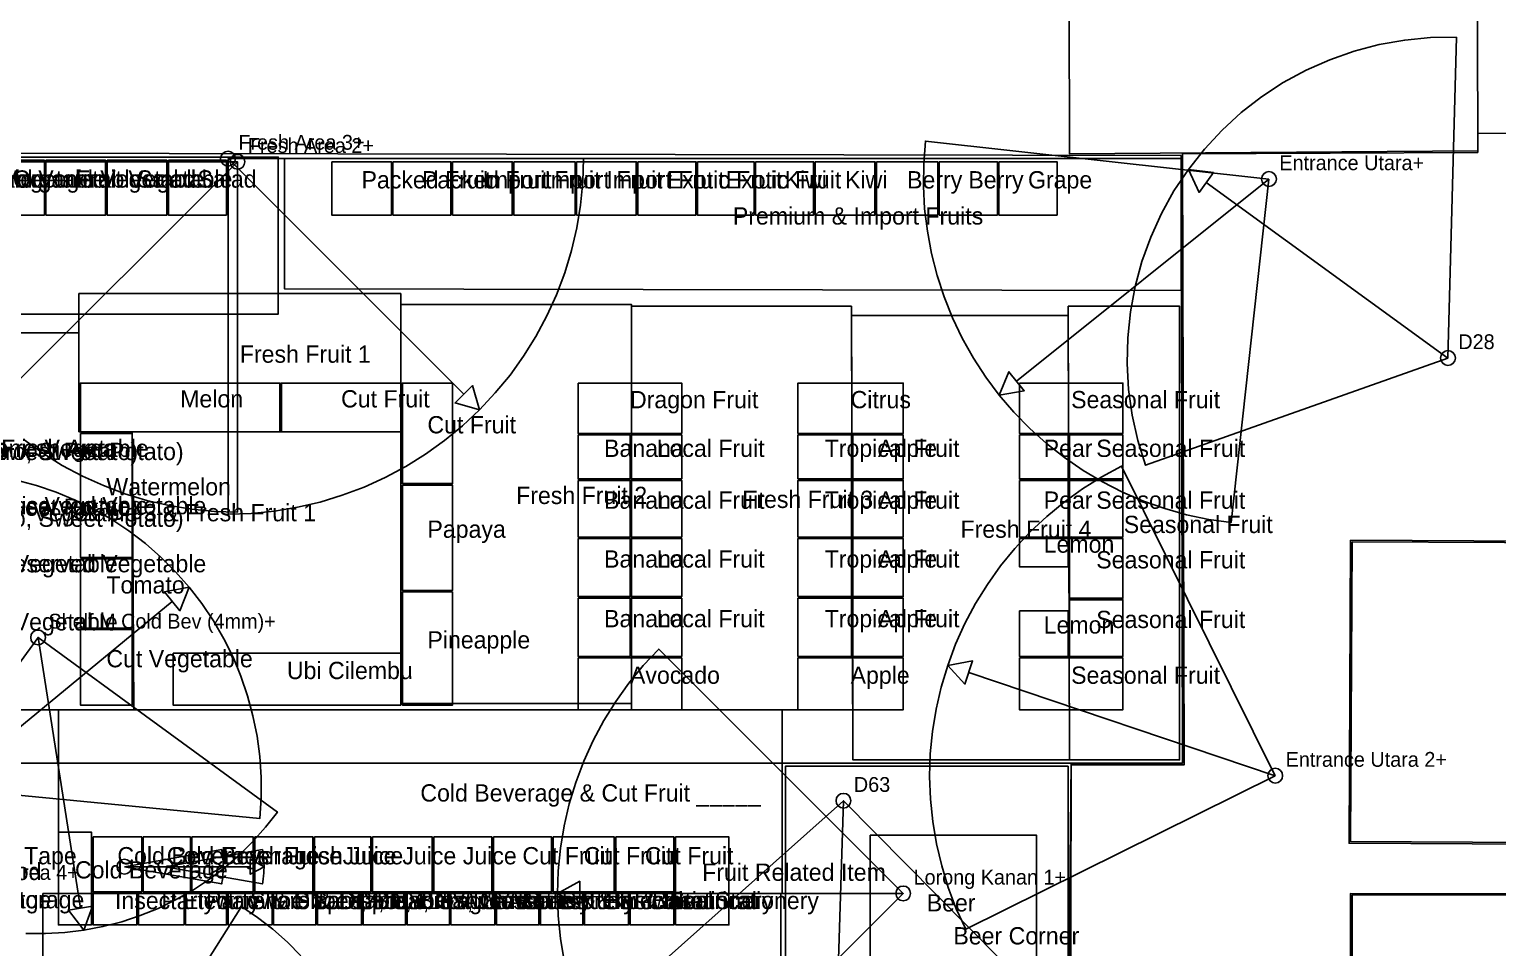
# Model space of a CAD drawing. Header units: metres. Extents: x 0 to 119, y 0 to 107.
# Drawn here: x 48 to 77.74, y 69.43 to 88.03 of the extents above; entities that cross this region are included whole.
import ezdxf

# ---------------------------------------------------------------- set-up
doc = ezdxf.new("R2010")
doc.units = ezdxf.units.M
for name, color, linetype, true_color in [('CAMERA_RANGE', 7, 'Continuous', 0x07c1ff), ('CAMERAS', 7, 'Continuous', 0x99d334), ('CAMERAS_PLANNED', 7, 'Continuous', 0xf8bd38), ('LABELS', 7, 'Continuous', 0xffffff), ('SHELVES', 7, 'Continuous', 0xb8a394), ('ZONES', 7, 'Continuous', 0xf8bd38)]:
    doc.layers.add(name, color=color, linetype=linetype, true_color=true_color)

msp = doc.modelspace()

# ---------------------------------------------------------------- linework, layer by layer
at = {"layer": 'CAMERA_RANGE', "color": 2}
for p, q in [((52.216, 85.351), (47.513, 80.649)), ((52.025, 85.415), (56.798, 80.642)), ((73.108, 85.001), (67.996, 80.906)), ((76.733, 81.376), (71.839, 84.932)), ((46.301, 72.663), (50.892, 76.448)), ((48.177, 75.716), (49.036, 70.233)), ((73.235, 72.917), (67.028, 75.007)), ((64.49, 72.409), (64.307, 66.561)), ((49.926, 71.073), (51.646, 71.073)), ((50.753, 71.073), (52.473, 71.073)), ((65.699, 70.532), (59.149, 70.532))]:
    msp.add_line(p, q, dxfattribs=at)
for points in [[(76.733, 81.376), (76.904, 87.874), (76.379, 87.867), (75.857, 87.817), (75.34, 87.725), (74.833, 87.592), (74.338, 87.419), (73.859, 87.206), (73.398, 86.955), (72.959, 86.668), (72.544, 86.346), (72.157, 85.992), (71.8, 85.608), (71.475, 85.197), (71.184, 84.76), (70.929, 84.302), (70.712, 83.824), (70.534, 83.331), (70.397, 82.825), (70.301, 82.309), (70.246, 81.787), (70.234, 81.263), (70.265, 80.739), (70.337, 80.22), (70.451, 79.708), (70.606, 79.206)], [(73.108, 85.001), (66.15, 85.77), (66.115, 85.313), (66.11, 84.855), (66.134, 84.397), (66.189, 83.943), (66.273, 83.492), (66.386, 83.048), (66.528, 82.613), (66.699, 82.188), (66.896, 81.775), (67.121, 81.375), (67.371, 80.991), (67.645, 80.625), (67.943, 80.277), (68.263, 79.949), (68.604, 79.643), (68.964, 79.36), (69.342, 79.101), (69.736, 78.867), (70.144, 78.66), (70.565, 78.48), (70.997, 78.327), (71.438, 78.203), (71.887, 78.109), (72.34, 78.044)], [(52.025, 85.415), (52.025, 78.215), (52.496, 78.23), (52.965, 78.276), (53.429, 78.353), (53.888, 78.46), (54.339, 78.597), (54.78, 78.763), (55.209, 78.957), (55.625, 79.179), (56.025, 79.428), (56.408, 79.703), (56.772, 80.002), (57.116, 80.324), (57.438, 80.668), (57.737, 81.032), (58.011, 81.415), (58.26, 81.815), (58.482, 82.23), (58.677, 82.659), (58.843, 83.1), (58.979, 83.551), (59.086, 84.01), (59.163, 84.475), (59.209, 84.944), (59.225, 85.415)], [(71.475, 85.197), (71.693, 84.732), (71.984, 85.133)], [(67.645, 80.625), (68.151, 80.713), (67.842, 81.099)], [(57.116, 80.324), (56.973, 80.817), (56.623, 80.467)], [(73.235, 72.917), (70.123, 79.187), (69.72, 78.97), (69.331, 78.727), (68.96, 78.46), (68.606, 78.168), (68.273, 77.854), (67.96, 77.519), (67.671, 77.164), (67.405, 76.791), (67.164, 76.402), (66.949, 75.997), (66.761, 75.579), (66.601, 75.15), (66.469, 74.711), (66.366, 74.265), (66.293, 73.813), (66.249, 73.357), (66.235, 72.899), (66.252, 72.441), (66.298, 71.986), (66.374, 71.534), (66.479, 71.088), (66.613, 70.65), (66.775, 70.222), (66.965, 69.805)], [(51.239, 76.734), (50.735, 76.639), (51.049, 76.257)], [(66.601, 75.15), (66.949, 74.772), (67.106, 75.241)], [(49.926, 71.073), (51.896, 70.726), (51.9, 70.754), (51.905, 70.783), (51.909, 70.812), (51.912, 70.841), (51.916, 70.87), (51.918, 70.899), (51.921, 70.928), (51.923, 70.957), (51.924, 70.986), (51.925, 71.015), (51.926, 71.044), (51.926, 71.073), (51.926, 71.102), (51.925, 71.131), (51.924, 71.16), (51.923, 71.189), (51.921, 71.218), (51.918, 71.247), (51.916, 71.276), (51.912, 71.305), (51.909, 71.334), (51.905, 71.363), (51.9, 71.392), (51.896, 71.42)], [(50.753, 71.073), (52.722, 70.726), (52.727, 70.754), (52.732, 70.783), (52.736, 70.812), (52.739, 70.841), (52.742, 70.87), (52.745, 70.899), (52.748, 70.928), (52.749, 70.957), (52.751, 70.986), (52.752, 71.015), (52.753, 71.044), (52.753, 71.073), (52.753, 71.102), (52.752, 71.131), (52.751, 71.16), (52.749, 71.189), (52.748, 71.218), (52.745, 71.247), (52.742, 71.276), (52.739, 71.305), (52.736, 71.334), (52.732, 71.363), (52.727, 71.392), (52.722, 71.42)], [(51.926, 71.073), (51.646, 71.227), (51.646, 70.919)], [(52.753, 71.073), (52.473, 71.227), (52.473, 70.919)], [(58.699, 70.532), (59.149, 70.285), (59.149, 70.78)], [(49.105, 69.788), (49.28, 70.271), (48.791, 70.194)]]:
    msp.add_lwpolyline(points, close=True, dxfattribs=at)
for points in [[(47.893, 79.718), (48.271, 79.448), (48.666, 79.202), (49.075, 78.983), (49.499, 78.792), (49.933, 78.628), (50.378, 78.493), (50.83, 78.388), (51.289, 78.312), (51.751, 78.266), (52.216, 78.251), (52.216, 85.351), (45.116, 85.351)], [(46.301, 72.663), (52.671, 72.05), (52.698, 72.468), (52.697, 72.886), (52.669, 73.304), (52.613, 73.719), (52.53, 74.13), (52.421, 74.534), (52.286, 74.93), (52.125, 75.317), (51.939, 75.692), (51.728, 76.054), (51.495, 76.402), (51.239, 76.734), (50.962, 77.048), (50.666, 77.344), (50.35, 77.619), (50.017, 77.873), (49.669, 78.105), (49.305, 78.314), (48.929, 78.498), (48.542, 78.658), (48.145, 78.791), (47.74, 78.899)], [(47.931, 69.721), (48.324, 69.718), (48.716, 69.74), (49.105, 69.788), (49.491, 69.861), (49.871, 69.96), (50.244, 70.083), (50.608, 70.23), (50.961, 70.401), (51.303, 70.594), (51.631, 70.81), (51.945, 71.046), (52.242, 71.303), (52.522, 71.578), (52.783, 71.871), (53.025, 72.181), (48.177, 75.716), (44.642, 70.868)], [(60.749, 65.583), (65.699, 70.532), (60.749, 75.482), (60.436, 75.148), (60.145, 74.794), (59.879, 74.421), (59.637, 74.032), (59.421, 73.628), (59.232, 73.211), (59.07, 72.782), (58.937, 72.344), (58.833, 71.898), (58.759, 71.446), (58.714, 70.99), (58.699, 70.532), (58.714, 70.075), (58.759, 69.619), (58.833, 69.167)], [(68.922, 67.931), (64.49, 72.409), (59.787, 68.218)], [(53.502, 69.267), (53.226, 69.546), (52.932, 69.806), (52.622, 70.047), (52.296, 70.267), (49.099, 65.19)]]:
    msp.add_lwpolyline(points, dxfattribs=at)
at = {"layer": 'CAMERAS', "true_color": 0x99d334}
for centre in [(76.733, 81.376), (64.49, 72.409), (49.926, 71.073), (50.753, 71.073)]:
    msp.add_circle(centre, 0.15, dxfattribs=at)
at = {"layer": 'CAMERAS_PLANNED', "true_color": 0xf8bd38}
for centre in [(52.025, 85.415), (52.216, 85.351), (73.108, 85.001), (48.177, 75.716), (73.235, 72.917), (65.699, 70.532)]:
    msp.add_circle(centre, 0.15, dxfattribs=at)
at = {"layer": 'SHELVES', "true_color": 0x99d334}
for points in [[(47.032, 85.383), (47.032, 84.27), (48.304, 84.27), (48.304, 85.383), (47.032, 85.383)], [(48.336, 85.383), (48.336, 84.27), (49.544, 84.27), (49.544, 85.383), (48.336, 85.383)], [(49.576, 85.383), (49.576, 84.27), (50.785, 84.27), (50.785, 85.383), (49.576, 85.383)], [(50.816, 85.383), (50.816, 84.27), (51.993, 84.27), (51.993, 85.383), (50.816, 85.383)], [(54.124, 85.351), (54.124, 84.27), (55.332, 84.27), (55.332, 85.351), (54.124, 85.351)], [(55.364, 85.351), (55.364, 84.27), (56.54, 84.27), (56.54, 85.351), (55.364, 85.351)], [(56.572, 85.351), (56.572, 84.27), (57.781, 84.27), (57.781, 85.351), (56.572, 85.351)], [(57.812, 85.351), (57.812, 84.27), (59.053, 84.27), (59.053, 85.351), (57.812, 85.351)], [(59.084, 85.351), (59.084, 84.27), (60.293, 84.27), (60.293, 85.351), (59.084, 85.351)], [(60.325, 85.351), (60.325, 84.27), (61.501, 84.27), (61.501, 85.351), (60.325, 85.351)], [(61.533, 85.351), (61.533, 84.27), (62.678, 84.27), (62.678, 85.351), (61.533, 85.351)], [(62.71, 85.351), (62.71, 84.27), (63.886, 84.27), (63.886, 85.351), (62.71, 85.351)], [(63.918, 85.351), (63.918, 84.27), (65.126, 84.27), (65.126, 85.351), (63.918, 85.351)], [(65.158, 85.351), (65.158, 84.27), (66.398, 84.27), (66.398, 85.351), (65.158, 85.351)], [(66.43, 85.351), (66.43, 84.27), (67.607, 84.27), (67.607, 85.351), (66.43, 85.351)], [(67.639, 85.351), (67.639, 84.27), (68.815, 84.27), (68.815, 85.351), (67.639, 85.351)], [(49.036, 79.882), (49.036, 80.867), (53.074, 80.867), (53.074, 79.882), (49.036, 79.882)], [(55.523, 80.867), (55.523, 79.882), (53.106, 79.882), (53.106, 80.867), (55.523, 80.867)], [(56.572, 80.867), (56.572, 78.832), (55.555, 78.832), (55.555, 80.867), (56.572, 80.867)], [(59.116, 80.867), (61.215, 80.867), (61.215, 79.85), (59.116, 79.85), (59.116, 80.867)], [(63.568, 79.85), (65.699, 79.85), (65.699, 80.867), (63.568, 80.867), (63.568, 79.85)], [(68.052, 80.867), (70.151, 80.867), (70.151, 79.85), (68.052, 79.85), (68.052, 80.867)], [(49.036, 79.85), (49.036, 77.338), (50.085, 77.338), (50.085, 79.85), (49.036, 79.85)], [(59.116, 79.818), (59.116, 78.928), (60.166, 78.928), (60.166, 79.818), (59.116, 79.818)], [(60.197, 79.818), (60.197, 78.928), (61.215, 78.928), (61.215, 79.818), (60.197, 79.818)], [(63.568, 78.928), (64.649, 78.928), (64.649, 79.818), (63.568, 79.818), (63.568, 78.928)], [(64.681, 78.928), (65.699, 78.928), (65.699, 79.818), (64.681, 79.818), (64.681, 78.928)], [(68.052, 79.818), (68.052, 78.928), (69.038, 78.928), (69.038, 79.818), (68.052, 79.818)], [(69.07, 79.818), (69.07, 78.928), (70.151, 78.928), (70.151, 79.818), (69.07, 79.818)], [(59.116, 78.896), (59.116, 77.751), (60.166, 77.751), (60.166, 78.896), (59.116, 78.896)], [(60.197, 78.896), (60.197, 77.751), (61.215, 77.751), (61.215, 78.896), (60.197, 78.896)], [(63.568, 77.751), (64.649, 77.751), (64.649, 78.896), (63.568, 78.896), (63.568, 77.751)], [(64.681, 77.751), (65.699, 77.751), (65.699, 78.896), (64.681, 78.896), (64.681, 77.751)], [(68.052, 78.896), (68.052, 77.751), (69.038, 77.751), (69.038, 78.896), (68.052, 78.896)], [(69.07, 78.896), (69.07, 77.751), (70.151, 77.751), (70.151, 78.896), (69.07, 78.896)], [(55.555, 78.8), (55.555, 76.67), (56.572, 76.67), (56.572, 78.8), (55.555, 78.8)], [(59.116, 77.719), (59.116, 76.543), (60.166, 76.543), (60.166, 77.719), (59.116, 77.719)], [(60.197, 77.719), (60.197, 76.543), (61.215, 76.543), (61.215, 77.719), (60.197, 77.719)], [(63.568, 76.543), (64.649, 76.543), (64.649, 77.719), (63.568, 77.719), (63.568, 76.543)], [(64.681, 76.543), (65.699, 76.543), (65.699, 77.719), (64.681, 77.719), (64.681, 76.543)], [(68.052, 77.719), (68.052, 77.147), (69.038, 77.147), (69.038, 77.719), (68.052, 77.719)], [(69.07, 77.719), (69.07, 76.511), (70.151, 76.511), (70.151, 77.719), (69.07, 77.719)], [(49.036, 77.306), (49.036, 75.907), (50.085, 75.907), (50.085, 77.306), (49.036, 77.306)], [(56.572, 76.638), (56.572, 74.348), (55.555, 74.348), (55.555, 76.638), (56.572, 76.638)], [(59.116, 76.511), (59.116, 75.334), (60.166, 75.334), (60.166, 76.511), (59.116, 76.511)], [(60.197, 76.511), (60.197, 75.334), (61.215, 75.334), (61.215, 76.511), (60.197, 76.511)], [(63.568, 75.334), (64.649, 75.334), (64.649, 76.511), (63.568, 76.511), (63.568, 75.334)], [(64.681, 75.334), (65.699, 75.334), (65.699, 76.511), (64.681, 76.511), (64.681, 75.334)], [(69.07, 76.479), (70.151, 76.479), (70.151, 75.334), (69.07, 75.334), (69.07, 76.479)], [(68.052, 76.256), (68.052, 75.334), (69.038, 75.334), (69.038, 76.256), (68.052, 76.256)], [(50.085, 75.875), (50.085, 74.348), (49.036, 74.348), (49.036, 75.875), (50.085, 75.875)], [(50.912, 75.398), (55.523, 75.398), (55.523, 74.348), (50.912, 74.348), (50.912, 75.398)], [(59.116, 75.302), (59.116, 74.253), (61.215, 74.253), (61.215, 75.302), (59.116, 75.302)], [(63.568, 75.302), (65.699, 75.302), (65.699, 74.253), (63.568, 74.253), (63.568, 75.302)], [(68.052, 75.302), (70.151, 75.302), (70.151, 74.253), (68.052, 74.253), (68.052, 75.302)], [(48.59, 71.773), (48.59, 69.896), (49.258, 69.896), (49.258, 71.773), (48.59, 71.773)], [(51.293, 71.677), (51.293, 70.564), (52.534, 70.564), (52.534, 71.677), (51.293, 71.677)], [(52.565, 71.677), (52.565, 70.564), (53.742, 70.564), (53.742, 71.677), (52.565, 71.677)], [(53.774, 71.677), (53.774, 70.564), (54.919, 70.564), (54.919, 71.677), (53.774, 71.677)], [(54.95, 71.677), (54.95, 70.564), (56.159, 70.564), (56.159, 71.677), (54.95, 71.677)], [(56.191, 71.677), (56.191, 70.564), (57.367, 70.564), (57.367, 71.677), (56.191, 71.677)], [(57.399, 71.677), (57.399, 70.564), (58.576, 70.564), (58.576, 71.677), (57.399, 71.677)], [(58.607, 71.677), (58.607, 70.564), (59.848, 70.564), (59.848, 71.677), (58.607, 71.677)], [(59.879, 71.677), (59.879, 70.564), (61.056, 70.564), (61.056, 71.677), (59.879, 71.677)], [(61.088, 69.896), (62.169, 69.896), (62.169, 71.677), (61.088, 71.677), (61.088, 69.896)], [(65.031, 71.709), (68.402, 71.709), (68.402, 67.289), (65.031, 67.289), (65.031, 71.709)], [(49.29, 70.532), (49.29, 69.896), (50.18, 69.896), (50.18, 70.532), (49.29, 70.532)], [(50.212, 70.532), (50.212, 69.896), (51.134, 69.896), (51.134, 70.532), (50.212, 70.532)], [(51.166, 70.532), (51.166, 69.896), (51.993, 69.896), (51.993, 70.532), (51.166, 70.532)], [(52.025, 70.532), (52.025, 69.896), (52.915, 69.896), (52.915, 70.532), (52.025, 70.532)], [(52.947, 70.532), (52.947, 69.896), (53.806, 69.896), (53.806, 70.532), (52.947, 70.532)], [(53.837, 70.532), (53.837, 69.896), (54.728, 69.896), (54.728, 70.532), (53.837, 70.532)], [(54.76, 70.532), (54.76, 69.896), (55.618, 69.896), (55.618, 70.532), (54.76, 70.532)], [(55.65, 70.532), (55.65, 69.896), (56.509, 69.896), (56.509, 70.532), (55.65, 70.532)], [(56.54, 70.532), (56.54, 69.896), (57.431, 69.896), (57.431, 70.532), (56.54, 70.532)], [(57.463, 70.532), (57.463, 69.896), (58.321, 69.896), (58.321, 70.532), (57.463, 70.532)], [(58.353, 70.532), (58.353, 69.896), (59.212, 69.896), (59.212, 70.532), (58.353, 70.532)], [(59.243, 70.532), (59.243, 69.896), (60.134, 69.896), (60.134, 70.532), (59.243, 70.532)], [(60.166, 70.532), (60.166, 69.896), (61.056, 69.896), (61.056, 70.532), (60.166, 70.532)]]:
    msp.add_lwpolyline(points, close=True, dxfattribs=at)
at = {"layer": 'SHELVES', "true_color": 0x1306e3}
for points in [[(49.29, 71.677), (49.29, 70.564), (50.276, 70.564), (50.276, 71.677), (49.29, 71.677)], [(50.308, 71.677), (50.308, 70.564), (51.262, 70.564), (51.262, 71.677), (50.308, 71.677)]]:
    msp.add_lwpolyline(points, close=True, dxfattribs=at)
at = {"layer": 'ZONES', "true_color": 0x1673f9}
msp.add_lwpolyline([(69.038, 97.626), (77.306, 97.658), (77.338, 85.574), (69.07, 85.51), (69.038, 97.626)], close=True, dxfattribs=at)
at = {"layer": 'ZONES', "true_color": 0x47e0fd}
for points in [[(86.146, 85.955), (77.338, 85.924), (77.338, 85.542), (71.359, 85.51), (71.391, 73.14), (69.101, 73.14), (69.07, 57.653), (69.07, 42.707), (69.07, 13.292), (69.07, 13.292), (79.214, 13.292)], [(80.963, 71.518), (74.73, 71.55), (74.762, 77.687), (80.995, 77.656)], [(96.863, 43.375), (74.762, 43.375), (74.762, 70.532), (96.831, 70.501)]]:
    msp.add_lwpolyline(points, dxfattribs=at)
at = {"layer": 'ZONES', "true_color": 0xb8a394}
for points in [[(23.5, 85.574), (71.327, 85.478), (71.359, 73.172), (23.532, 73.172), (23.5, 85.574)], [(74.794, 77.656), (80.963, 77.624), (80.931, 71.55), (74.762, 71.582), (74.794, 77.656)], [(69.101, 73.172), (69.038, 67.225), (63.25, 67.193), (63.155, 26.744), (23.532, 26.712), (23.532, 73.172), (69.101, 73.172)], [(74.794, 70.501), (104.05, 70.501), (104.05, 43.407), (74.794, 43.407), (74.794, 70.501)]]:
    msp.add_lwpolyline(points, close=True, dxfattribs=at)
at = {"layer": 'ZONES', "true_color": 0xed3a7c}
for points in [[(33.708, 85.447), (53.042, 85.447), (53.042, 82.267), (33.676, 82.267), (33.708, 85.447)], [(53.17, 85.415), (71.327, 85.415), (71.327, 82.744), (53.17, 82.775), (53.17, 85.415)], [(49.004, 79.882), (49.004, 82.68), (55.523, 82.68), (55.523, 79.882), (49.004, 79.882)], [(55.523, 82.457), (55.523, 74.38), (60.197, 74.38), (60.197, 82.457), (55.523, 82.457)], [(60.197, 82.426), (60.197, 74.253), (64.681, 74.253), (64.649, 82.426), (60.197, 82.426)], [(69.038, 82.426), (69.07, 73.235), (71.296, 73.235), (71.296, 82.426), (69.038, 82.426)], [(64.649, 82.235), (64.681, 73.235), (69.07, 73.235), (69.038, 82.235), (64.649, 82.235)], [(46.046, 81.885), (49.004, 81.885), (49.004, 79.882), (50.085, 79.882), (50.117, 74.253), (46.046, 74.253), (46.046, 81.885)], [(48.59, 74.253), (63.25, 74.253), (63.25, 70.532), (48.59, 70.532), (48.59, 74.253)], [(69.038, 73.108), (63.314, 73.108), (63.314, 67.225), (69.038, 67.225), (69.038, 73.108)], [(48.272, 70.532), (48.272, 67.48), (63.218, 67.48), (63.218, 70.532), (48.272, 70.532)]]:
    msp.add_lwpolyline(points, close=True, dxfattribs=at)

# ---------------------------------------------------------------- texts
at = {"layer": 'LABELS', "true_color": 0xffffff}
for s, height, p in [('Fresh Area 3+', 0.3, (52.235, 85.595)), ('Fresh Area 2+', 0.3, (52.426, 85.531)), ('Entrance Utara+', 0.3, (73.318, 85.181)), ('Aeroponic Vegetable', 0.35, (43.979, 84.827)), ('Aeroponic Vegetable', 0.35, (45.204, 84.827)), ('Organic Vegetable', 0.35, (46.412, 84.827)), ('Organic Vegetable', 0.35, (47.668, 84.827)), ('Fruit Vegetable', 0.35, (48.94, 84.827)), ('Salad', 0.35, (50.18, 84.827)), ('Salad', 0.35, (51.405, 84.827)), ('Packed Fruit', 0.35, (54.728, 84.811)), ('Packed Fruit', 0.35, (55.952, 84.811)), ('Import Fruit', 0.35, (57.176, 84.811)), ('Import Fruit', 0.35, (58.433, 84.811)), ('Import Fruit', 0.35, (59.689, 84.811)), ('Exotic Fruit', 0.35, (60.913, 84.811)), ('Exotic Fruit', 0.35, (62.105, 84.811)), ('Kiwi', 0.35, (63.298, 84.811)), ('Kiwi', 0.35, (64.522, 84.811)), ('Berry', 0.35, (65.778, 84.811)), ('Berry', 0.35, (67.019, 84.811)), ('Grape', 0.35, (68.227, 84.811)), ('Premium & Import Fruits', 0.35, (62.249, 84.079)), ('D28', 0.3, (76.943, 81.556)), ('Fresh Fruit 1', 0.35, (52.263, 81.281)), ('Melon', 0.35, (51.055, 80.375)), ('Cut Fruit', 0.35, (54.314, 80.375)), ('Dragon Fruit', 0.35, (60.166, 80.359)), ('Citrus', 0.35, (64.634, 80.359)), ('Seasonal Fruit', 0.35, (69.101, 80.359)), ('Cut Fruit', 0.35, (56.063, 79.85)), ('Organic Vegetable', 0.35, (46.539, 79.373)), ('Fresh Area', 0.35, (47.43, 79.373)), ('Banana', 0.35, (59.641, 79.373)), ('Local Fruit', 0.35, (60.706, 79.373)), ('Tropical Fruit', 0.35, (64.109, 79.373)), ('Apple', 0.35, (65.19, 79.373)), ('Pear', 0.35, (68.545, 79.373)), ('Seasonal Fruit', 0.35, (69.61, 79.373)), ('Root Pack (Cassava, Taro, Sweet Potato)', 0.35, (41.515, 79.309)), ('Root Pack (Cassava, Taro, Sweet Potato)', 0.35, (42.437, 79.309)), ('Watermelon', 0.35, (49.56, 78.594)), ('Root Pack (Cassava, Taro, Sweet Potato)', 0.35, (41.515, 78.18)), ('Dried & Preserved Vegetable', 0.35, (45.522, 78.212)), ('Organic Vegetable', 0.35, (46.539, 78.212)), ('Fresh Fruit 2', 0.35, (57.86, 78.419)), ('Banana', 0.35, (59.641, 78.323)), ('Local Fruit', 0.35, (60.706, 78.323)), ('Fresh Fruit 3', 0.35, (62.439, 78.339)), ('Tropical Fruit', 0.35, (64.109, 78.323)), ('Apple', 0.35, (65.19, 78.323)), ('Pear', 0.35, (68.545, 78.323)), ('Seasonal Fruit', 0.35, (69.61, 78.323)), ('Root Pack (Cassava, Taro, Sweet Potato)', 0.35, (42.437, 77.958)), ('Vegetable 3 & Fresh Fruit 1', 0.35, (48.082, 78.069)), ('Papaya', 0.35, (56.063, 77.735)), ('Fresh Fruit 4', 0.35, (66.86, 77.735)), ('Seasonal Fruit', 0.35, (70.167, 77.831)), ('Lemon', 0.35, (68.545, 77.433)), ('Dried & Preserved Vegetable', 0.35, (45.522, 77.036)), ('Hard Vegetable', 0.35, (46.539, 77.036)), ('Banana', 0.35, (59.641, 77.131)), ('Local Fruit', 0.35, (60.706, 77.131)), ('Tropical Fruit', 0.35, (64.109, 77.131)), ('Apple', 0.35, (65.19, 77.131)), ('Seasonal Fruit', 0.35, (69.61, 77.115)), ('Tomato', 0.35, (49.56, 76.606)), ('Hard Vegetable', 0.35, (46.539, 75.859)), ('Shelf M Cold Bev (4mm)+', 0.3, (48.387, 75.896)), ('Banana', 0.35, (59.641, 75.923)), ('Local Fruit', 0.35, (60.706, 75.923)), ('Tropical Fruit', 0.35, (64.109, 75.923)), ('Apple', 0.35, (65.19, 75.923)), ('Lemon', 0.35, (68.545, 75.795)), ('Seasonal Fruit', 0.35, (69.61, 75.907)), ('Pineapple', 0.35, (56.063, 75.493)), ('Cut Vegetable', 0.35, (49.56, 75.112)), ('Ubi Cilembu', 0.35, (53.217, 74.873)), ('Avocado', 0.35, (60.166, 74.778)), ('Apple', 0.35, (64.634, 74.778)), ('Seasonal Fruit', 0.35, (69.101, 74.778)), ('Entrance Utara 2+', 0.3, (73.445, 73.097)), ('D63', 0.3, (64.7, 72.589)), ('Cold Beverage & Cut Fruit _____', 0.35, (55.92, 72.393)), ('Dessert, Asinan, Tape', 0.35, (44.329, 71.121)), ('Cold Beverage', 0.35, (49.783, 71.121)), ('Cold Beverage', 0.35, (50.785, 71.121)), ('Fresh Juice', 0.35, (51.914, 71.121)), ('Fresh Juice', 0.35, (53.154, 71.121)), ('Juice', 0.35, (54.346, 71.121)), ('Juice', 0.35, (55.555, 71.121)), ('Juice', 0.35, (56.779, 71.121)), ('Cut Fruit', 0.35, (57.987, 71.121)), ('Cut Fruit', 0.35, (59.228, 71.121)), ('Cut Fruit', 0.35, (60.468, 71.121)), ('Chilled Food', 0.35, (45.617, 70.803)), ('Fresh Area 4+', 0.3, (46.447, 70.808)), ('Cold Beverage', 0.35, (48.924, 70.835)), ('Fruit Related Item', 0.35, (61.628, 70.787)), ('Lorong Kanan 1+', 0.3, (65.909, 70.712)), ('Import Food Storage', 0.35, (44.154, 70.23)), ('Import Food Storage', 0.35, (44.822, 70.23)), ('Insect Electric', 0.35, (49.735, 70.214)), ('Partyware & Disposable', 0.35, (50.673, 70.214)), ('Partyware & Disposable', 0.35, (51.58, 70.214)), ('Shoe Care, Brush & Accessories', 0.35, (52.47, 70.214)), ('Shoe Care, Brush & Accessories', 0.35, (53.376, 70.214)), ('DIY, Car Fragrance', 0.35, (54.283, 70.214)), ('DIY, Car Care', 0.35, (55.189, 70.214)), ('DIY, Car Care', 0.35, (56.079, 70.214)), ('DIY Tools & Hardware', 0.35, (56.986, 70.214)), ('Battery & Electrical', 0.35, (57.892, 70.214)), ('Battery & Electrical', 0.35, (58.782, 70.214)), ('Basic Stationery', 0.35, (59.689, 70.214)), ('Basic Stationery', 0.35, (60.611, 70.214)), ('Beer', 0.35, (66.176, 70.167)), ('Beer Corner', 0.35, (66.716, 69.499))]:
    msp.add_text(s, height=height, dxfattribs=at).set_placement(p)

doc.saveas('drawing.dxf')
